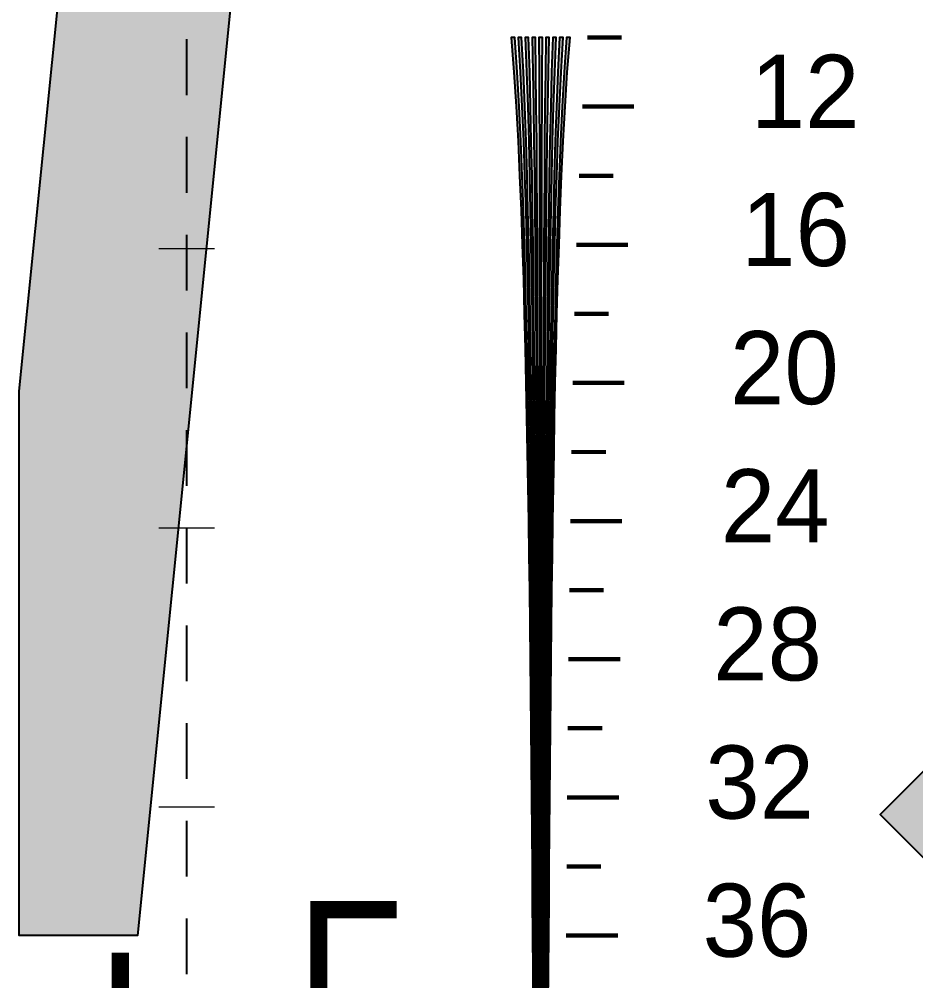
# Model space of a CAD drawing. Header units: millimetres. Extents: x 0 to 420, y 0 to 297.
# Drawn here: x 169.2 to 233.5, y 167.5 to 236.4 of the extents above; entities that cross this region are included whole.
import ezdxf

# ---------------------------------------------------------------- set-up
doc = ezdxf.new("R2010")
doc.units = ezdxf.units.MM
for name, color, linetype in [('CENTER', 7, 'Continuous'), ('GLUE', 1, 'Continuous'), ('LABELS', 7, 'Continuous'), ('SFR', 7, 'Continuous')]:
    doc.layers.add(name, color=color, linetype=linetype)

msp = doc.modelspace()

# ---------------------------------------------------------------- hatches: boundary and pattern name
at = {"layer": 'CENTER', "true_color": 0x000000}
h = msp.add_hatch(color=7, dxfattribs=at)
h.dxf.hatch_style = 1
h.paths.add_polyline_path([(204.503, 235.125), (204.695, 232.65), (204.856, 230.175), (204.986, 227.7), (205.103, 225.225), (205.203, 222.75), (205.295, 220.275), (205.37, 217.8), (205.438, 215.325), (205.5, 212.85), (205.555, 210.375), (205.605, 207.9), (205.648, 205.425), (205.692, 202.95), (205.729, 200.475), (205.766, 198), (205.797, 195.524), (205.828, 193.05), (205.859, 190.575), (205.884, 188.099), (205.908, 185.624), (205.927, 183.15), (205.951, 180.674), (205.97, 178.199), (205.989, 175.725), (206.007, 173.249), (206.026, 170.774), (206.038, 168.299), (206.057, 165.824), (206.069, 163.349), (206.082, 160.874), (206.144, 160.874), (206.131, 163.349), (206.119, 165.824), (206.106, 168.299), (206.094, 170.774), (206.075, 173.249), (206.063, 175.725), (206.044, 178.199), (206.025, 180.674), (206.007, 183.15), (205.988, 185.624), (205.97, 188.099), (205.945, 190.575), (205.921, 193.05), (205.896, 195.524), (205.865, 198), (205.834, 200.475), (205.803, 202.95), (205.766, 205.425), (205.722, 207.9), (205.679, 210.375), (205.63, 212.85), (205.574, 215.325), (205.518, 217.8), (205.45, 220.275), (205.37, 222.75), (205.283, 225.225), (205.178, 227.7), (205.06, 230.175), (204.918, 232.65), (204.751, 235.125), (204.503, 235.125)])
h = msp.add_hatch(color=7, dxfattribs=at)
h.dxf.hatch_style = 1
h.paths.add_polyline_path([(204.998, 235.125), (205.147, 232.65), (205.265, 230.175), (205.37, 227.7), (205.456, 225.225), (205.537, 222.75), (205.605, 220.275), (205.661, 217.8), (205.716, 215.325), (205.759, 212.85), (205.803, 210.375), (205.84, 207.9), (205.877, 205.425), (205.908, 202.95), (205.939, 200.475), (205.964, 198), (205.988, 195.524), (206.013, 193.05), (206.032, 190.575), (206.05, 188.099), (206.069, 185.624), (206.087, 183.15), (206.106, 180.674), (206.118, 178.199), (206.137, 175.725), (206.149, 173.249), (206.162, 170.774), (206.174, 168.299), (206.187, 165.824), (206.193, 163.349), (206.205, 160.874), (206.267, 160.874), (206.261, 163.349), (206.249, 165.824), (206.242, 168.299), (206.23, 170.774), (206.218, 173.249), (206.205, 175.725), (206.193, 178.199), (206.18, 180.674), (206.168, 183.15), (206.155, 185.624), (206.137, 188.099), (206.118, 190.575), (206.106, 193.05), (206.081, 195.524), (206.063, 198), (206.038, 200.475), (206.013, 202.95), (205.988, 205.425), (205.957, 207.9), (205.926, 210.375), (205.889, 212.85), (205.852, 215.325), (205.809, 217.8), (205.759, 220.275), (205.697, 222.75), (205.636, 225.225), (205.561, 227.7), (205.475, 230.175), (205.37, 232.65), (205.246, 235.125), (204.998, 235.125)])
h = msp.add_hatch(color=7, dxfattribs=at)
h.dxf.hatch_style = 1
h.paths.add_polyline_path([(205.493, 235.125), (205.592, 232.65), (205.679, 230.175), (205.753, 227.7), (205.809, 225.225), (205.865, 222.75), (205.914, 220.275), (205.951, 217.8), (205.988, 215.325), (206.019, 212.85), (206.05, 210.375), (206.075, 207.9), (206.1, 205.425), (206.125, 202.95), (206.143, 200.475), (206.162, 198), (206.18, 195.524), (206.193, 193.05), (206.211, 190.575), (206.224, 188.099), (206.236, 185.624), (206.249, 183.15), (206.261, 180.674), (206.267, 178.199), (206.28, 175.725), (206.292, 173.249), (206.298, 170.774), (206.304, 168.299), (206.317, 165.824), (206.323, 163.349), (206.329, 160.874), (206.391, 160.874), (206.385, 163.349), (206.379, 165.824), (206.373, 168.299), (206.366, 170.774), (206.36, 173.249), (206.354, 175.725), (206.348, 178.199), (206.336, 180.674), (206.33, 183.15), (206.317, 185.624), (206.311, 188.099), (206.299, 190.575), (206.286, 193.05), (206.273, 195.524), (206.261, 198), (206.249, 200.475), (206.23, 202.95), (206.211, 205.425), (206.193, 207.9), (206.174, 210.375), (206.15, 212.85), (206.125, 215.325), (206.1, 217.8), (206.069, 220.275), (206.032, 222.75), (205.989, 225.225), (205.939, 227.7), (205.884, 230.175), (205.822, 232.65), (205.741, 235.125), (205.493, 235.125)])
h = msp.add_hatch(color=7, dxfattribs=at)
h.dxf.hatch_style = 1
h.paths.add_polyline_path([(205.988, 235.125), (206.044, 232.65), (206.094, 230.175), (206.131, 227.7), (206.168, 225.225), (206.193, 222.75), (206.224, 220.275), (206.242, 217.8), (206.261, 215.325), (206.279, 212.85), (206.298, 210.375), (206.311, 207.9), (206.329, 205.425), (206.342, 202.95), (206.348, 200.475), (206.36, 198), (206.373, 195.524), (206.379, 193.05), (206.385, 190.575), (206.397, 188.099), (206.403, 185.624), (206.409, 183.15), (206.416, 180.674), (206.422, 178.199), (206.428, 175.725), (206.428, 173.249), (206.434, 170.774), (206.44, 168.299), (206.446, 165.824), (206.446, 163.349), (206.452, 160.874), (206.514, 160.874), (206.514, 163.349), (206.508, 165.824), (206.508, 168.299), (206.502, 170.774), (206.502, 173.249), (206.496, 175.725), (206.496, 178.199), (206.49, 180.674), (206.49, 183.15), (206.483, 185.624), (206.477, 188.099), (206.477, 190.575), (206.471, 193.05), (206.465, 195.524), (206.459, 198), (206.453, 200.475), (206.447, 202.95), (206.441, 205.425), (206.428, 207.9), (206.422, 210.375), (206.41, 212.85), (206.404, 215.325), (206.391, 217.8), (206.379, 220.275), (206.36, 222.75), (206.342, 225.225), (206.323, 227.7), (206.298, 230.175), (206.267, 232.65), (206.236, 235.125), (205.988, 235.125)])
h = msp.add_hatch(color=7, dxfattribs=at)
h.dxf.hatch_style = 1
h.paths.add_polyline_path([(206.483, 235.125), (206.496, 232.65), (206.502, 230.175), (206.515, 227.7), (206.521, 225.225), (206.527, 222.75), (206.533, 220.275), (206.533, 217.8), (206.539, 215.325), (206.539, 212.85), (206.545, 210.375), (206.545, 207.9), (206.551, 205.425), (206.551, 202.95), (206.557, 200.475), (206.557, 198), (206.557, 195.524), (206.564, 193.05), (206.564, 190.575), (206.564, 188.099), (206.564, 185.624), (206.57, 183.15), (206.57, 180.674), (206.57, 178.199), (206.57, 175.725), (206.57, 173.249), (206.57, 170.774), (206.576, 168.299), (206.576, 165.824), (206.576, 163.349), (206.576, 160.874), (206.638, 160.874), (206.638, 163.349), (206.638, 165.824), (206.638, 168.299), (206.644, 170.774), (206.644, 173.249), (206.644, 175.725), (206.644, 178.199), (206.644, 180.674), (206.644, 183.15), (206.65, 185.624), (206.65, 188.099), (206.65, 190.575), (206.65, 193.05), (206.656, 195.524), (206.656, 198), (206.656, 200.475), (206.662, 202.95), (206.662, 205.425), (206.668, 207.9), (206.668, 210.375), (206.674, 212.85), (206.674, 215.325), (206.68, 217.8), (206.686, 220.275), (206.686, 222.75), (206.693, 225.225), (206.699, 227.7), (206.711, 230.175), (206.717, 232.65), (206.73, 235.125), (206.483, 235.125)])
h = msp.add_hatch(color=7, dxfattribs=at)
h.dxf.hatch_style = 1
h.paths.add_polyline_path([(206.978, 235.125), (206.947, 232.65), (206.916, 230.175), (206.892, 227.7), (206.873, 225.225), (206.855, 222.75), (206.842, 220.275), (206.824, 217.8), (206.811, 215.325), (206.805, 212.85), (206.793, 210.375), (206.786, 207.9), (206.774, 205.425), (206.768, 202.95), (206.762, 200.475), (206.756, 198), (206.75, 195.524), (206.743, 193.05), (206.737, 190.575), (206.737, 188.099), (206.731, 185.624), (206.725, 183.15), (206.725, 180.674), (206.719, 178.199), (206.719, 175.725), (206.713, 173.249), (206.713, 170.774), (206.707, 168.299), (206.707, 165.824), (206.7, 163.349), (206.7, 160.874), (206.762, 160.874), (206.769, 163.349), (206.769, 165.824), (206.775, 168.299), (206.781, 170.774), (206.787, 173.249), (206.787, 175.725), (206.793, 178.199), (206.799, 180.674), (206.805, 183.15), (206.811, 185.624), (206.817, 188.099), (206.83, 190.575), (206.836, 193.05), (206.842, 195.524), (206.855, 198), (206.867, 200.475), (206.873, 202.95), (206.886, 205.425), (206.904, 207.9), (206.917, 210.375), (206.935, 212.85), (206.954, 215.325), (206.972, 217.8), (206.997, 220.275), (207.022, 222.75), (207.046, 225.225), (207.084, 227.7), (207.121, 230.175), (207.17, 232.65), (207.226, 235.125), (206.978, 235.125)])
h = msp.add_hatch(color=7, dxfattribs=at)
h.dxf.hatch_style = 1
h.paths.add_polyline_path([(207.474, 235.125), (207.393, 232.65), (207.331, 230.175), (207.276, 227.7), (207.226, 225.225), (207.183, 222.75), (207.152, 220.275), (207.115, 217.8), (207.09, 215.325), (207.065, 212.85), (207.041, 210.375), (207.022, 207.9), (207.003, 205.425), (206.985, 202.95), (206.966, 200.475), (206.954, 198), (206.941, 195.524), (206.929, 193.05), (206.916, 190.575), (206.904, 188.099), (206.898, 185.624), (206.885, 183.15), (206.879, 180.674), (206.867, 178.199), (206.861, 175.725), (206.855, 173.249), (206.848, 170.774), (206.842, 168.299), (206.836, 165.824), (206.83, 163.349), (206.824, 160.874), (206.886, 160.874), (206.892, 163.349), (206.898, 165.824), (206.91, 168.299), (206.917, 170.774), (206.923, 173.249), (206.935, 175.725), (206.948, 178.199), (206.954, 180.674), (206.966, 183.15), (206.979, 185.624), (206.991, 188.099), (207.004, 190.575), (207.022, 193.05), (207.035, 195.524), (207.053, 198), (207.072, 200.475), (207.09, 202.95), (207.115, 205.425), (207.14, 207.9), (207.164, 210.375), (207.195, 212.85), (207.226, 215.325), (207.264, 217.8), (207.307, 220.275), (207.35, 222.75), (207.406, 225.225), (207.462, 227.7), (207.536, 230.175), (207.622, 232.65), (207.721, 235.125), (207.474, 235.125)])
h = msp.add_hatch(color=7, dxfattribs=at)
h.dxf.hatch_style = 1
h.paths.add_polyline_path([(207.968, 235.125), (207.845, 232.65), (207.74, 230.175), (207.653, 227.7), (207.579, 225.225), (207.517, 222.75), (207.461, 220.275), (207.405, 217.8), (207.362, 215.325), (207.325, 212.85), (207.288, 210.375), (207.257, 207.9), (207.226, 205.425), (207.201, 202.95), (207.176, 200.475), (207.152, 198), (207.133, 195.524), (207.109, 193.05), (207.096, 190.575), (207.078, 188.099), (207.059, 185.624), (207.047, 183.15), (207.034, 180.674), (207.022, 178.199), (207.009, 175.725), (206.997, 173.249), (206.984, 170.774), (206.972, 168.299), (206.966, 165.824), (206.953, 163.349), (206.947, 160.874), (207.009, 160.874), (207.022, 163.349), (207.028, 165.824), (207.04, 168.299), (207.053, 170.774), (207.065, 173.249), (207.077, 175.725), (207.096, 178.199), (207.108, 180.674), (207.127, 183.15), (207.145, 185.624), (207.164, 188.099), (207.183, 190.575), (207.201, 193.05), (207.226, 195.524), (207.251, 198), (207.275, 200.475), (207.306, 202.95), (207.337, 205.425), (207.374, 207.9), (207.412, 210.375), (207.455, 212.85), (207.498, 215.325), (207.554, 217.8), (207.616, 220.275), (207.678, 222.75), (207.758, 225.225), (207.844, 227.7), (207.95, 230.175), (208.067, 232.65), (208.216, 235.125), (207.968, 235.125)])
h = msp.add_hatch(color=7, dxfattribs=at)
h.dxf.hatch_style = 1
h.paths.add_polyline_path([(208.463, 235.125), (208.296, 232.65), (208.154, 230.175), (208.037, 227.7), (207.932, 225.225), (207.845, 222.75), (207.771, 220.275), (207.696, 217.8), (207.641, 215.325), (207.585, 212.85), (207.535, 210.375), (207.492, 207.9), (207.449, 205.425), (207.412, 202.95), (207.381, 200.475), (207.35, 198), (207.319, 195.524), (207.294, 193.05), (207.269, 190.575), (207.245, 188.099), (207.226, 185.624), (207.207, 183.15), (207.189, 180.674), (207.17, 178.199), (207.152, 175.725), (207.139, 173.249), (207.121, 170.774), (207.108, 168.299), (207.096, 165.824), (207.083, 163.349), (207.071, 160.874), (207.133, 160.874), (207.145, 163.349), (207.158, 165.824), (207.176, 168.299), (207.189, 170.774), (207.207, 173.249), (207.226, 175.725), (207.244, 178.199), (207.263, 180.674), (207.288, 183.15), (207.306, 185.624), (207.331, 188.099), (207.355, 190.575), (207.386, 193.05), (207.417, 195.524), (207.449, 198), (207.486, 200.475), (207.523, 202.95), (207.566, 205.425), (207.609, 207.9), (207.659, 210.375), (207.715, 212.85), (207.777, 215.325), (207.845, 217.8), (207.925, 220.275), (208.012, 222.75), (208.111, 225.225), (208.228, 227.7), (208.358, 230.175), (208.519, 232.65), (208.711, 235.125), (208.463, 235.125)])
at = {"layer": 'SFR', "true_color": 0x000000}
h = msp.add_hatch(color=7, dxfattribs=at)
h.dxf.hatch_style = 1
h.paths.add_polyline_path([(169.247, 209.776), (172.772, 245.025), (185.147, 245.025), (177.722, 170.775), (169.247, 170.775), (169.247, 209.776)])
h = msp.add_hatch(color=7, dxfattribs=at)
h.dxf.hatch_style = 1
h.paths.add_polyline_path([(249.497, 198), (268.059, 179.437), (249.497, 160.875), (230.934, 179.437), (249.497, 198)])

# ---------------------------------------------------------------- linework, layer by layer
at = {"layer": 'CENTER', "color": 250}
for points in [[(206.119, 165.824), (206.106, 168.299), (206.094, 170.774), (206.075, 173.249), (206.063, 175.725), (206.044, 178.199), (206.025, 180.674), (206.007, 183.15), (205.988, 185.624), (205.97, 188.099), (205.945, 190.575), (205.921, 193.05), (205.896, 195.524), (205.865, 198), (205.834, 200.475), (205.803, 202.95), (205.766, 205.425), (205.722, 207.9), (205.679, 210.375), (205.63, 212.85), (205.574, 215.325), (205.518, 217.8), (205.45, 220.275), (205.37, 222.75), (205.283, 225.225), (205.178, 227.7), (205.06, 230.175), (204.918, 232.65), (204.751, 235.125), (204.503, 235.125), (204.503, 235.125), (204.695, 232.65), (204.856, 230.175), (204.986, 227.7), (205.103, 225.225), (205.203, 222.75), (205.295, 220.275), (205.37, 217.8), (205.438, 215.325), (205.5, 212.85), (205.555, 210.375), (205.605, 207.9), (205.648, 205.425), (205.692, 202.95), (205.729, 200.475), (205.766, 198), (205.797, 195.524), (205.828, 193.05), (205.859, 190.575), (205.884, 188.099), (205.908, 185.624), (205.927, 183.15), (205.951, 180.674), (205.97, 178.199), (205.989, 175.725), (206.007, 173.249), (206.026, 170.774), (206.038, 168.299), (206.057, 165.824)], [(206.249, 165.824), (206.242, 168.299), (206.23, 170.774), (206.218, 173.249), (206.205, 175.725), (206.193, 178.199), (206.18, 180.674), (206.168, 183.15), (206.155, 185.624), (206.137, 188.099), (206.118, 190.575), (206.106, 193.05), (206.081, 195.524), (206.063, 198), (206.038, 200.475), (206.013, 202.95), (205.988, 205.425), (205.957, 207.9), (205.926, 210.375), (205.889, 212.85), (205.852, 215.325), (205.809, 217.8), (205.759, 220.275), (205.697, 222.75), (205.636, 225.225), (205.561, 227.7), (205.475, 230.175), (205.37, 232.65), (205.246, 235.125), (204.998, 235.125), (204.998, 235.125), (205.147, 232.65), (205.265, 230.175), (205.37, 227.7), (205.456, 225.225), (205.537, 222.75), (205.605, 220.275), (205.661, 217.8), (205.716, 215.325), (205.759, 212.85), (205.803, 210.375), (205.84, 207.9), (205.877, 205.425), (205.908, 202.95), (205.939, 200.475), (205.964, 198), (205.988, 195.524), (206.013, 193.05), (206.032, 190.575), (206.05, 188.099), (206.069, 185.624), (206.087, 183.15), (206.106, 180.674), (206.118, 178.199), (206.137, 175.725), (206.149, 173.249), (206.162, 170.774), (206.174, 168.299), (206.187, 165.824)], [(206.379, 165.824), (206.373, 168.299), (206.366, 170.774), (206.36, 173.249), (206.354, 175.725), (206.348, 178.199), (206.336, 180.674), (206.33, 183.15), (206.317, 185.624), (206.311, 188.099), (206.299, 190.575), (206.286, 193.05), (206.273, 195.524), (206.261, 198), (206.249, 200.475), (206.23, 202.95), (206.211, 205.425), (206.193, 207.9), (206.174, 210.375), (206.15, 212.85), (206.125, 215.325), (206.1, 217.8), (206.069, 220.275), (206.032, 222.75), (205.989, 225.225), (205.939, 227.7), (205.884, 230.175), (205.822, 232.65), (205.741, 235.125), (205.493, 235.125), (205.493, 235.125), (205.592, 232.65), (205.679, 230.175), (205.753, 227.7), (205.809, 225.225), (205.865, 222.75), (205.914, 220.275), (205.951, 217.8), (205.988, 215.325), (206.019, 212.85), (206.05, 210.375), (206.075, 207.9), (206.1, 205.425), (206.125, 202.95), (206.143, 200.475), (206.162, 198), (206.18, 195.524), (206.193, 193.05), (206.211, 190.575), (206.224, 188.099), (206.236, 185.624), (206.249, 183.15), (206.261, 180.674), (206.267, 178.199), (206.28, 175.725), (206.292, 173.249), (206.298, 170.774), (206.304, 168.299), (206.317, 165.824)], [(206.508, 165.824), (206.508, 168.299), (206.502, 170.774), (206.502, 173.249), (206.496, 175.725), (206.496, 178.199), (206.49, 180.674), (206.49, 183.15), (206.483, 185.624), (206.477, 188.099), (206.477, 190.575), (206.471, 193.05), (206.465, 195.524), (206.459, 198), (206.453, 200.475), (206.447, 202.95), (206.441, 205.425), (206.428, 207.9), (206.422, 210.375), (206.41, 212.85), (206.404, 215.325), (206.391, 217.8), (206.379, 220.275), (206.36, 222.75), (206.342, 225.225), (206.323, 227.7), (206.298, 230.175), (206.267, 232.65), (206.236, 235.125), (205.988, 235.125), (205.988, 235.125), (206.044, 232.65), (206.094, 230.175), (206.131, 227.7), (206.168, 225.225), (206.193, 222.75), (206.224, 220.275), (206.242, 217.8), (206.261, 215.325), (206.279, 212.85), (206.298, 210.375), (206.311, 207.9), (206.329, 205.425), (206.342, 202.95), (206.348, 200.475), (206.36, 198), (206.373, 195.524), (206.379, 193.05), (206.385, 190.575), (206.397, 188.099), (206.403, 185.624), (206.409, 183.15), (206.416, 180.674), (206.422, 178.199), (206.428, 175.725), (206.428, 173.249), (206.434, 170.774), (206.44, 168.299), (206.446, 165.824)], [(206.638, 165.824), (206.638, 168.299), (206.644, 170.774), (206.644, 173.249), (206.644, 175.725), (206.644, 178.199), (206.644, 180.674), (206.644, 183.15), (206.65, 185.624), (206.65, 188.099), (206.65, 190.575), (206.65, 193.05), (206.656, 195.524), (206.656, 198), (206.656, 200.475), (206.662, 202.95), (206.662, 205.425), (206.668, 207.9), (206.668, 210.375), (206.674, 212.85), (206.674, 215.325), (206.68, 217.8), (206.686, 220.275), (206.686, 222.75), (206.693, 225.225), (206.699, 227.7), (206.711, 230.175), (206.717, 232.65), (206.73, 235.125), (206.483, 235.125), (206.483, 235.125), (206.496, 232.65), (206.502, 230.175), (206.515, 227.7), (206.521, 225.225), (206.527, 222.75), (206.533, 220.275), (206.533, 217.8), (206.539, 215.325), (206.539, 212.85), (206.545, 210.375), (206.545, 207.9), (206.551, 205.425), (206.551, 202.95), (206.557, 200.475), (206.557, 198), (206.557, 195.524), (206.564, 193.05), (206.564, 190.575), (206.564, 188.099), (206.564, 185.624), (206.57, 183.15), (206.57, 180.674), (206.57, 178.199), (206.57, 175.725), (206.57, 173.249), (206.57, 170.774), (206.576, 168.299), (206.576, 165.824)], [(206.769, 165.824), (206.775, 168.299), (206.781, 170.774), (206.787, 173.249), (206.787, 175.725), (206.793, 178.199), (206.799, 180.674), (206.805, 183.15), (206.811, 185.624), (206.817, 188.099), (206.83, 190.575), (206.836, 193.05), (206.842, 195.524), (206.855, 198), (206.867, 200.475), (206.873, 202.95), (206.886, 205.425), (206.904, 207.9), (206.917, 210.375), (206.935, 212.85), (206.954, 215.325), (206.972, 217.8), (206.997, 220.275), (207.022, 222.75), (207.046, 225.225), (207.084, 227.7), (207.121, 230.175), (207.17, 232.65), (207.226, 235.125), (206.978, 235.125), (206.978, 235.125), (206.947, 232.65), (206.916, 230.175), (206.892, 227.7), (206.873, 225.225), (206.855, 222.75), (206.842, 220.275), (206.824, 217.8), (206.811, 215.325), (206.805, 212.85), (206.793, 210.375), (206.786, 207.9), (206.774, 205.425), (206.768, 202.95), (206.762, 200.475), (206.756, 198), (206.75, 195.524), (206.743, 193.05), (206.737, 190.575), (206.737, 188.099), (206.731, 185.624), (206.725, 183.15), (206.725, 180.674), (206.719, 178.199), (206.719, 175.725), (206.713, 173.249), (206.713, 170.774), (206.707, 168.299), (206.707, 165.824)], [(206.898, 165.824), (206.91, 168.299), (206.917, 170.774), (206.923, 173.249), (206.935, 175.725), (206.948, 178.199), (206.954, 180.674), (206.966, 183.15), (206.979, 185.624), (206.991, 188.099), (207.004, 190.575), (207.022, 193.05), (207.035, 195.524), (207.053, 198), (207.072, 200.475), (207.09, 202.95), (207.115, 205.425), (207.14, 207.9), (207.164, 210.375), (207.195, 212.85), (207.226, 215.325), (207.264, 217.8), (207.307, 220.275), (207.35, 222.75), (207.406, 225.225), (207.462, 227.7), (207.536, 230.175), (207.622, 232.65), (207.721, 235.125), (207.474, 235.125), (207.474, 235.125), (207.393, 232.65), (207.331, 230.175), (207.276, 227.7), (207.226, 225.225), (207.183, 222.75), (207.152, 220.275), (207.115, 217.8), (207.09, 215.325), (207.065, 212.85), (207.041, 210.375), (207.022, 207.9), (207.003, 205.425), (206.985, 202.95), (206.966, 200.475), (206.954, 198), (206.941, 195.524), (206.929, 193.05), (206.916, 190.575), (206.904, 188.099), (206.898, 185.624), (206.885, 183.15), (206.879, 180.674), (206.867, 178.199), (206.861, 175.725), (206.855, 173.249), (206.848, 170.774), (206.842, 168.299), (206.836, 165.824)], [(207.028, 165.824), (207.04, 168.299), (207.053, 170.774), (207.065, 173.249), (207.077, 175.725), (207.096, 178.199), (207.108, 180.674), (207.127, 183.15), (207.145, 185.624), (207.164, 188.099), (207.183, 190.575), (207.201, 193.05), (207.226, 195.524), (207.251, 198), (207.275, 200.475), (207.306, 202.95), (207.337, 205.425), (207.374, 207.9), (207.412, 210.375), (207.455, 212.85), (207.498, 215.325), (207.554, 217.8), (207.616, 220.275), (207.678, 222.75), (207.758, 225.225), (207.844, 227.7), (207.95, 230.175), (208.067, 232.65), (208.216, 235.125), (207.968, 235.125), (207.968, 235.125), (207.845, 232.65), (207.74, 230.175), (207.653, 227.7), (207.579, 225.225), (207.517, 222.75), (207.461, 220.275), (207.405, 217.8), (207.362, 215.325), (207.325, 212.85), (207.288, 210.375), (207.257, 207.9), (207.226, 205.425), (207.201, 202.95), (207.176, 200.475), (207.152, 198), (207.133, 195.524), (207.109, 193.05), (207.096, 190.575), (207.078, 188.099), (207.059, 185.624), (207.047, 183.15), (207.034, 180.674), (207.022, 178.199), (207.009, 175.725), (206.997, 173.249), (206.984, 170.774), (206.972, 168.299), (206.966, 165.824)], [(207.158, 165.824), (207.176, 168.299), (207.189, 170.774), (207.207, 173.249), (207.226, 175.725), (207.244, 178.199), (207.263, 180.674), (207.288, 183.15), (207.306, 185.624), (207.331, 188.099), (207.355, 190.575), (207.386, 193.05), (207.417, 195.524), (207.449, 198), (207.486, 200.475), (207.523, 202.95), (207.566, 205.425), (207.609, 207.9), (207.659, 210.375), (207.715, 212.85), (207.777, 215.325), (207.845, 217.8), (207.925, 220.275), (208.012, 222.75), (208.111, 225.225), (208.228, 227.7), (208.358, 230.175), (208.519, 232.65), (208.711, 235.125), (208.463, 235.125), (208.463, 235.125), (208.296, 232.65), (208.154, 230.175), (208.037, 227.7), (207.932, 225.225), (207.845, 222.75), (207.771, 220.275), (207.696, 217.8), (207.641, 215.325), (207.585, 212.85), (207.535, 210.375), (207.492, 207.9), (207.449, 205.425), (207.412, 202.95), (207.381, 200.475), (207.35, 198), (207.319, 195.524), (207.294, 193.05), (207.269, 190.575), (207.245, 188.099), (207.226, 185.624), (207.207, 183.15), (207.189, 180.674), (207.17, 178.199), (207.152, 175.725), (207.139, 173.249), (207.121, 170.774), (207.108, 168.299), (207.096, 165.824)]]:
    msp.add_lwpolyline(points, dxfattribs=at)
at = {"layer": 'CENTER', "color": 250, "lineweight": 35, "const_width": 0.309}
for points in [[(209.948, 235.125), (212.424, 235.125)], [(209.596, 230.175), (213.308, 230.175)], [(209.348, 225.225), (211.823, 225.225)], [(209.163, 220.275), (212.875, 220.275)], [(209.014, 215.325), (211.489, 215.325)], [(208.897, 210.375), (212.609, 210.375)], [(208.804, 205.425), (211.279, 205.425)], [(208.723, 200.475), (212.436, 200.475)], [(208.655, 195.525), (211.13, 195.525)], [(208.593, 190.575), (212.306, 190.575)], [(208.544, 185.625), (211.019, 185.625)], [(208.501, 180.675), (212.213, 180.675)], [(208.463, 175.725), (210.939, 175.725)], [(208.426, 170.775), (212.139, 170.775)]]:
    msp.add_lwpolyline(points, dxfattribs=at)
at = {"layer": 'CENTER', "color": 250, "true_color": 0x000000}
for points in [[(204.751, 235.125), (204.503, 235.125), (204.695, 232.65)], [(204.751, 235.125), (204.695, 232.65), (204.856, 230.175)], [(204.751, 235.125), (204.856, 230.175), (204.986, 227.7)], [(204.751, 235.125), (204.986, 227.7), (205.103, 225.225)], [(204.751, 235.125), (205.103, 225.225), (205.203, 222.75)], [(204.751, 235.125), (205.203, 222.75), (205.295, 220.275)], [(204.751, 235.125), (205.295, 220.275), (205.679, 210.375)], [(204.751, 235.125), (205.679, 210.375), (205.63, 212.85)], [(204.751, 235.125), (205.63, 212.85), (205.574, 215.325)], [(204.751, 235.125), (205.574, 215.325), (205.518, 217.8)], [(204.751, 235.125), (205.518, 217.8), (205.45, 220.275)], [(204.751, 235.125), (205.45, 220.275), (205.37, 222.75)], [(204.751, 235.125), (205.37, 222.75), (205.283, 225.225)], [(204.751, 235.125), (205.283, 225.225), (205.178, 227.7)], [(204.751, 235.125), (205.178, 227.7), (205.06, 230.175)], [(205.06, 230.175), (204.918, 232.65), (204.751, 235.125)], [(205.246, 235.125), (204.998, 235.125), (205.147, 232.65)], [(205.246, 235.125), (205.147, 232.65), (205.265, 230.175)], [(205.246, 235.125), (205.265, 230.175), (205.37, 227.7)], [(205.246, 235.125), (205.37, 227.7), (205.456, 225.225)], [(205.246, 235.125), (205.456, 225.225), (205.537, 222.75)], [(205.246, 235.125), (205.537, 222.75), (205.605, 220.275)], [(205.246, 235.125), (205.605, 220.275), (205.988, 205.425)], [(205.246, 235.125), (205.988, 205.425), (205.957, 207.9)], [(205.246, 235.125), (205.957, 207.9), (205.926, 210.375)], [(205.246, 235.125), (205.926, 210.375), (205.889, 212.85)], [(205.246, 235.125), (205.889, 212.85), (205.852, 215.325)], [(205.246, 235.125), (205.852, 215.325), (205.809, 217.8)], [(205.246, 235.125), (205.809, 217.8), (205.759, 220.275)], [(205.246, 235.125), (205.759, 220.275), (205.697, 222.75)], [(205.246, 235.125), (205.697, 222.75), (205.636, 225.225)], [(205.246, 235.125), (205.636, 225.225), (205.561, 227.7)], [(205.246, 235.125), (205.561, 227.7), (205.475, 230.175)], [(205.475, 230.175), (205.37, 232.65), (205.246, 235.125)], [(205.741, 235.125), (205.493, 235.125), (205.592, 232.65)], [(205.741, 235.125), (205.592, 232.65), (205.679, 230.175)], [(205.741, 235.125), (205.679, 230.175), (205.753, 227.7)], [(205.741, 235.125), (205.753, 227.7), (205.809, 225.225)], [(205.741, 235.125), (205.809, 225.225), (205.865, 222.75)], [(205.741, 235.125), (205.865, 222.75), (205.914, 220.275)], [(205.741, 235.125), (205.914, 220.275), (205.951, 217.8)], [(205.741, 235.125), (205.951, 217.8), (205.988, 215.325)], [(205.741, 235.125), (205.988, 215.325), (206.019, 212.85)], [(205.741, 235.125), (206.019, 212.85), (206.05, 210.375)], [(205.741, 235.125), (206.05, 210.375), (206.299, 190.575)], [(205.741, 235.125), (206.299, 190.575), (206.286, 193.05)], [(205.741, 235.125), (206.286, 193.05), (206.273, 195.524)], [(205.741, 235.125), (206.273, 195.524), (206.261, 198)], [(205.741, 235.125), (206.261, 198), (206.249, 200.475)], [(205.741, 235.125), (206.249, 200.475), (206.23, 202.95)], [(205.741, 235.125), (206.23, 202.95), (206.211, 205.425)], [(205.741, 235.125), (206.211, 205.425), (206.193, 207.9)], [(205.741, 235.125), (206.193, 207.9), (206.174, 210.375)], [(205.741, 235.125), (206.174, 210.375), (206.15, 212.85)], [(205.741, 235.125), (206.15, 212.85), (206.125, 215.325)], [(205.741, 235.125), (206.125, 215.325), (206.1, 217.8)], [(205.741, 235.125), (206.1, 217.8), (206.069, 220.275)], [(205.741, 235.125), (206.069, 220.275), (206.032, 222.75)], [(205.741, 235.125), (206.032, 222.75), (205.989, 225.225)], [(205.741, 235.125), (205.989, 225.225), (205.939, 227.7)], [(205.741, 235.125), (205.939, 227.7), (205.884, 230.175)], [(205.884, 230.175), (205.822, 232.65), (205.741, 235.125)], [(206.236, 235.125), (205.988, 235.125), (206.044, 232.65)], [(206.236, 235.125), (206.044, 232.65), (206.094, 230.175)], [(206.236, 235.125), (206.094, 230.175), (206.131, 227.7)], [(206.236, 235.125), (206.131, 227.7), (206.168, 225.225)], [(206.236, 235.125), (206.168, 225.225), (206.193, 222.75)], [(206.236, 235.125), (206.193, 222.75), (206.224, 220.275)], [(206.236, 235.125), (206.224, 220.275), (206.242, 217.8)], [(206.236, 235.125), (206.242, 217.8), (206.261, 215.325)], [(206.236, 235.125), (206.261, 215.325), (206.279, 212.85)], [(206.236, 235.125), (206.279, 212.85), (206.298, 210.375)], [(206.236, 235.125), (206.298, 210.375), (206.311, 207.9)], [(206.236, 235.125), (206.311, 207.9), (206.329, 205.425)], [(206.236, 235.125), (206.329, 205.425), (206.342, 202.95)], [(206.236, 235.125), (206.342, 202.95), (206.36, 198)], [(206.236, 235.125), (206.36, 198), (206.373, 195.524)], [(206.236, 235.125), (206.373, 195.524), (206.514, 160.874)], [(206.236, 235.125), (206.514, 160.874), (206.514, 163.349)], [(206.236, 235.125), (206.514, 163.349), (206.508, 165.824)], [(206.236, 235.125), (206.508, 165.824), (206.508, 168.299)], [(206.236, 235.125), (206.508, 168.299), (206.502, 170.774)], [(206.236, 235.125), (206.502, 170.774), (206.502, 173.249)], [(206.236, 235.125), (206.502, 173.249), (206.496, 175.725)], [(206.236, 235.125), (206.496, 175.725), (206.496, 178.199)], [(206.236, 235.125), (206.496, 178.199), (206.49, 180.674)], [(206.236, 235.125), (206.49, 180.674), (206.49, 183.15)], [(206.236, 235.125), (206.49, 183.15), (206.483, 185.624)], [(206.236, 235.125), (206.483, 185.624), (206.477, 188.099)], [(206.236, 235.125), (206.477, 188.099), (206.477, 190.575)], [(206.236, 235.125), (206.477, 190.575), (206.471, 193.05)], [(206.236, 235.125), (206.471, 193.05), (206.465, 195.524)], [(206.236, 235.125), (206.465, 195.524), (206.459, 198)], [(206.236, 235.125), (206.459, 198), (206.453, 200.475)], [(206.236, 235.125), (206.453, 200.475), (206.447, 202.95)], [(206.236, 235.125), (206.447, 202.95), (206.441, 205.425)], [(206.236, 235.125), (206.441, 205.425), (206.428, 207.9)], [(206.236, 235.125), (206.428, 207.9), (206.422, 210.375)], [(206.236, 235.125), (206.422, 210.375), (206.41, 212.85)], [(206.236, 235.125), (206.41, 212.85), (206.404, 215.325)], [(206.236, 235.125), (206.404, 215.325), (206.391, 217.8)], [(206.236, 235.125), (206.391, 217.8), (206.379, 220.275)], [(206.236, 235.125), (206.379, 220.275), (206.36, 222.75)], [(206.236, 235.125), (206.36, 222.75), (206.342, 225.225)], [(206.236, 235.125), (206.342, 225.225), (206.323, 227.7)], [(206.323, 227.7), (206.267, 232.65), (206.236, 235.125)], [(206.73, 235.125), (206.483, 235.125), (206.496, 232.65)], [(206.73, 235.125), (206.496, 232.65), (206.502, 230.175)], [(206.73, 235.125), (206.502, 230.175), (206.515, 227.7)], [(206.73, 235.125), (206.515, 227.7), (206.521, 225.225)], [(206.73, 235.125), (206.521, 225.225), (206.527, 222.75)], [(206.73, 235.125), (206.527, 222.75), (206.533, 220.275)], [(206.73, 235.125), (206.533, 220.275), (206.533, 217.8)], [(206.73, 235.125), (206.533, 217.8), (206.539, 215.325)], [(206.73, 235.125), (206.539, 215.325), (206.539, 212.85)], [(206.73, 235.125), (206.539, 212.85), (206.545, 210.375)], [(206.73, 235.125), (206.545, 210.375), (206.545, 207.9)], [(206.73, 235.125), (206.545, 207.9), (206.551, 205.425)], [(206.73, 235.125), (206.551, 205.425), (206.551, 202.95)], [(206.551, 202.95), (206.717, 232.65), (206.73, 235.125)], [(207.226, 235.125), (206.842, 220.275), (206.824, 217.8)], [(206.824, 217.8), (207.17, 232.65), (207.226, 235.125)], [(207.226, 235.125), (206.855, 222.75), (206.842, 220.275)], [(207.226, 235.125), (206.873, 225.225), (206.855, 222.75)], [(207.226, 235.125), (206.892, 227.7), (206.873, 225.225)], [(207.226, 235.125), (206.916, 230.175), (206.892, 227.7)], [(207.226, 235.125), (206.947, 232.65), (206.916, 230.175)], [(207.226, 235.125), (206.978, 235.125), (206.947, 232.65)], [(207.721, 235.125), (207.226, 225.225), (207.183, 222.75)], [(207.183, 222.75), (207.622, 232.65), (207.721, 235.125)], [(207.721, 235.125), (207.276, 227.7), (207.226, 225.225)], [(207.721, 235.125), (207.331, 230.175), (207.276, 227.7)], [(207.721, 235.125), (207.393, 232.65), (207.331, 230.175)], [(207.721, 235.125), (207.474, 235.125), (207.393, 232.65)], [(208.216, 235.125), (207.653, 227.7), (207.579, 225.225)], [(207.579, 225.225), (208.067, 232.65), (208.216, 235.125)], [(208.216, 235.125), (207.74, 230.175), (207.653, 227.7)], [(208.216, 235.125), (207.845, 232.65), (207.74, 230.175)], [(208.216, 235.125), (207.968, 235.125), (207.845, 232.65)], [(208.711, 235.125), (208.037, 227.7), (207.932, 225.225)], [(207.932, 225.225), (208.519, 232.65), (208.711, 235.125)], [(208.711, 235.125), (208.154, 230.175), (208.037, 227.7)], [(208.711, 235.125), (208.296, 232.65), (208.154, 230.175)], [(208.711, 235.125), (208.463, 235.125), (208.296, 232.65)], [(206.323, 227.7), (206.298, 230.175), (206.267, 232.65)], [(206.551, 202.95), (206.711, 230.175), (206.717, 232.65)], [(206.824, 217.8), (207.121, 230.175), (207.17, 232.65)], [(207.183, 222.75), (207.536, 230.175), (207.622, 232.65)], [(207.579, 225.225), (207.95, 230.175), (208.067, 232.65)], [(207.932, 225.225), (208.358, 230.175), (208.519, 232.65)], [(206.551, 202.95), (206.699, 227.7), (206.711, 230.175)], [(206.824, 217.8), (207.084, 227.7), (207.121, 230.175)], [(207.183, 222.75), (207.462, 227.7), (207.536, 230.175)], [(207.579, 225.225), (207.844, 227.7), (207.95, 230.175)], [(207.932, 225.225), (208.228, 227.7), (208.358, 230.175)], [(206.551, 202.95), (206.693, 225.225), (206.699, 227.7)], [(206.824, 217.8), (207.046, 225.225), (207.084, 227.7)], [(207.183, 222.75), (207.406, 225.225), (207.462, 227.7)], [(207.579, 225.225), (207.758, 225.225), (207.844, 227.7)], [(207.932, 225.225), (208.111, 225.225), (208.228, 227.7)], [(206.551, 202.95), (206.686, 222.75), (206.693, 225.225)], [(206.824, 217.8), (207.022, 222.75), (207.046, 225.225)], [(207.579, 225.225), (207.059, 185.624), (207.047, 183.15)], [(207.579, 225.225), (207.047, 183.15), (207.275, 200.475)], [(207.579, 225.225), (207.078, 188.099), (207.059, 185.624)], [(207.579, 225.225), (207.096, 190.575), (207.078, 188.099)], [(207.579, 225.225), (207.109, 193.05), (207.096, 190.575)], [(207.579, 225.225), (207.133, 195.524), (207.109, 193.05)], [(207.579, 225.225), (207.152, 198), (207.133, 195.524)], [(207.579, 225.225), (207.176, 200.475), (207.152, 198)], [(207.579, 225.225), (207.201, 202.95), (207.176, 200.475)], [(207.183, 222.75), (207.35, 222.75), (207.406, 225.225)], [(207.579, 225.225), (207.226, 205.425), (207.201, 202.95)], [(207.579, 225.225), (207.257, 207.9), (207.226, 205.425)], [(207.579, 225.225), (207.288, 210.375), (207.257, 207.9)], [(207.932, 225.225), (207.294, 193.05), (207.269, 190.575)], [(207.932, 225.225), (207.269, 190.575), (207.609, 207.9)], [(207.579, 225.225), (207.275, 200.475), (207.306, 202.95)], [(207.579, 225.225), (207.325, 212.85), (207.288, 210.375)], [(207.932, 225.225), (207.319, 195.524), (207.294, 193.05)], [(207.579, 225.225), (207.306, 202.95), (207.337, 205.425)], [(207.932, 225.225), (207.35, 198), (207.319, 195.524)], [(207.579, 225.225), (207.362, 215.325), (207.325, 212.85)], [(207.579, 225.225), (207.337, 205.425), (207.374, 207.9)], [(207.932, 225.225), (207.381, 200.475), (207.35, 198)], [(207.579, 225.225), (207.405, 217.8), (207.362, 215.325)], [(207.579, 225.225), (207.374, 207.9), (207.412, 210.375)], [(207.932, 225.225), (207.412, 202.95), (207.381, 200.475)], [(207.579, 225.225), (207.461, 220.275), (207.405, 217.8)], [(207.579, 225.225), (207.412, 210.375), (207.455, 212.85)], [(207.932, 225.225), (207.449, 205.425), (207.412, 202.95)], [(207.932, 225.225), (207.492, 207.9), (207.449, 205.425)], [(207.579, 225.225), (207.455, 212.85), (207.498, 215.325)], [(207.579, 225.225), (207.517, 222.75), (207.461, 220.275)], [(207.932, 225.225), (207.535, 210.375), (207.492, 207.9)], [(207.579, 225.225), (207.498, 215.325), (207.554, 217.8)], [(207.932, 225.225), (207.585, 212.85), (207.535, 210.375)], [(207.579, 225.225), (207.554, 217.8), (207.616, 220.275)], [(207.579, 225.225), (207.616, 220.275), (207.678, 222.75)], [(207.579, 225.225), (207.678, 222.75), (207.758, 225.225)], [(207.932, 225.225), (207.641, 215.325), (207.585, 212.85)], [(207.932, 225.225), (207.609, 207.9), (207.659, 210.375)], [(207.932, 225.225), (207.696, 217.8), (207.641, 215.325)], [(207.932, 225.225), (207.659, 210.375), (207.715, 212.85)], [(207.932, 225.225), (207.771, 220.275), (207.696, 217.8)], [(207.932, 225.225), (207.715, 212.85), (207.777, 215.325)], [(207.932, 225.225), (207.845, 222.75), (207.771, 220.275)], [(207.932, 225.225), (207.777, 215.325), (207.845, 217.8)], [(207.932, 225.225), (207.845, 217.8), (207.925, 220.275)], [(207.932, 225.225), (207.925, 220.275), (208.012, 222.75)], [(207.932, 225.225), (208.012, 222.75), (208.111, 225.225)], [(206.551, 202.95), (206.686, 220.275), (206.686, 222.75)], [(206.824, 217.8), (206.997, 220.275), (207.022, 222.75)], [(207.183, 222.75), (206.83, 163.349), (206.824, 160.874)], [(207.183, 222.75), (206.824, 160.874), (207.004, 190.575)], [(207.183, 222.75), (206.836, 165.824), (206.83, 163.349)], [(207.183, 222.75), (206.842, 168.299), (206.836, 165.824)], [(207.183, 222.75), (206.848, 170.774), (206.842, 168.299)], [(207.183, 222.75), (206.855, 173.249), (206.848, 170.774)], [(207.183, 222.75), (206.861, 175.725), (206.855, 173.249)], [(207.183, 222.75), (206.867, 178.199), (206.861, 175.725)], [(207.183, 222.75), (206.879, 180.674), (206.867, 178.199)], [(207.183, 222.75), (206.885, 183.15), (206.879, 180.674)], [(207.183, 222.75), (206.898, 185.624), (206.885, 183.15)], [(207.183, 222.75), (206.904, 188.099), (206.898, 185.624)], [(207.183, 222.75), (206.916, 190.575), (206.904, 188.099)], [(207.183, 222.75), (206.929, 193.05), (206.916, 190.575)], [(207.183, 222.75), (206.941, 195.524), (206.929, 193.05)], [(207.183, 222.75), (206.954, 198), (206.941, 195.524)], [(207.183, 222.75), (206.966, 200.475), (206.954, 198)], [(207.183, 222.75), (206.985, 202.95), (206.966, 200.475)], [(207.183, 222.75), (207.003, 205.425), (206.985, 202.95)], [(207.183, 222.75), (207.022, 207.9), (207.003, 205.425)], [(207.183, 222.75), (207.004, 190.575), (207.035, 195.524)], [(207.183, 222.75), (207.041, 210.375), (207.022, 207.9)], [(207.183, 222.75), (207.035, 195.524), (207.053, 198)], [(207.183, 222.75), (207.065, 212.85), (207.041, 210.375)], [(207.183, 222.75), (207.053, 198), (207.072, 200.475)], [(207.183, 222.75), (207.09, 215.325), (207.065, 212.85)], [(207.183, 222.75), (207.072, 200.475), (207.09, 202.95)], [(207.183, 222.75), (207.152, 220.275), (207.09, 215.325)], [(207.183, 222.75), (207.09, 202.95), (207.115, 205.425)], [(207.183, 222.75), (207.115, 205.425), (207.14, 207.9)], [(207.183, 222.75), (207.14, 207.9), (207.164, 210.375)], [(207.183, 222.75), (207.164, 210.375), (207.195, 212.85)], [(207.183, 222.75), (207.195, 212.85), (207.226, 215.325)], [(207.183, 222.75), (207.226, 215.325), (207.264, 217.8)], [(207.183, 222.75), (207.264, 217.8), (207.307, 220.275)], [(207.183, 222.75), (207.307, 220.275), (207.35, 222.75)], [(205.295, 220.275), (205.37, 217.8), (205.766, 205.425)], [(205.295, 220.275), (205.766, 205.425), (205.722, 207.9)], [(205.295, 220.275), (205.722, 207.9), (205.679, 210.375)], [(205.605, 220.275), (205.661, 217.8), (206.013, 202.95)], [(205.605, 220.275), (206.013, 202.95), (205.988, 205.425)], [(206.551, 202.95), (206.68, 217.8), (206.686, 220.275)], [(206.824, 217.8), (206.972, 217.8), (206.997, 220.275)], [(207.152, 220.275), (207.115, 217.8), (207.09, 215.325)], [(205.37, 217.8), (205.438, 215.325), (205.803, 202.95)], [(205.37, 217.8), (205.803, 202.95), (205.766, 205.425)], [(205.661, 217.8), (205.716, 215.325), (206.013, 202.95)], [(206.551, 202.95), (206.674, 215.325), (206.68, 217.8)], [(206.824, 217.8), (206.707, 165.824), (206.7, 160.874)], [(206.824, 217.8), (206.7, 160.874), (206.762, 160.874)], [(206.824, 217.8), (206.713, 170.774), (206.707, 165.824)], [(206.824, 217.8), (206.719, 175.725), (206.713, 173.249)], [(206.824, 217.8), (206.713, 173.249), (206.713, 170.774)], [(206.824, 217.8), (206.725, 180.674), (206.719, 178.199)], [(206.824, 217.8), (206.719, 178.199), (206.719, 175.725)], [(206.824, 217.8), (206.731, 185.624), (206.725, 183.15)], [(206.824, 217.8), (206.725, 183.15), (206.725, 180.674)], [(206.824, 217.8), (206.737, 188.099), (206.731, 185.624)], [(206.824, 217.8), (206.743, 193.05), (206.737, 190.575)], [(206.824, 217.8), (206.737, 190.575), (206.737, 188.099)], [(206.824, 217.8), (206.75, 195.524), (206.743, 193.05)], [(206.824, 217.8), (206.756, 198), (206.75, 195.524)], [(206.824, 217.8), (206.762, 200.475), (206.756, 198)], [(206.824, 217.8), (206.805, 212.85), (206.762, 200.475)], [(206.824, 217.8), (206.762, 160.874), (206.769, 165.824)], [(206.824, 217.8), (206.769, 165.824), (206.775, 168.299)], [(206.824, 217.8), (206.775, 168.299), (206.781, 170.774)], [(206.824, 217.8), (206.781, 170.774), (206.787, 175.725)], [(206.824, 217.8), (206.787, 175.725), (206.793, 178.199)], [(206.824, 217.8), (206.793, 178.199), (206.799, 180.674)], [(206.824, 217.8), (206.799, 180.674), (206.805, 183.15)], [(206.824, 217.8), (206.811, 215.325), (206.805, 212.85)], [(206.824, 217.8), (206.805, 183.15), (206.811, 185.624)], [(206.824, 217.8), (206.811, 185.624), (206.817, 188.099)], [(206.824, 217.8), (206.817, 188.099), (206.83, 190.575)], [(206.824, 217.8), (206.83, 190.575), (206.836, 193.05)], [(206.824, 217.8), (206.836, 193.05), (206.842, 195.524)], [(206.824, 217.8), (206.842, 195.524), (206.855, 198)], [(206.824, 217.8), (206.855, 198), (206.867, 200.475)], [(206.824, 217.8), (206.867, 200.475), (206.873, 202.95)], [(206.824, 217.8), (206.873, 202.95), (206.886, 205.425)], [(206.824, 217.8), (206.886, 205.425), (206.904, 207.9)], [(206.824, 217.8), (206.904, 207.9), (206.917, 210.375)], [(206.824, 217.8), (206.917, 210.375), (206.935, 212.85)], [(206.824, 217.8), (206.935, 212.85), (206.954, 215.325)], [(206.824, 217.8), (206.954, 215.325), (206.972, 217.8)], [(205.438, 215.325), (205.5, 212.85), (205.834, 200.475)], [(205.438, 215.325), (205.834, 200.475), (205.803, 202.95)], [(205.716, 215.325), (205.759, 212.85), (206.106, 193.05)], [(205.716, 215.325), (206.106, 193.05), (206.081, 195.524)], [(205.716, 215.325), (206.081, 195.524), (206.063, 198)], [(205.716, 215.325), (206.063, 198), (206.038, 200.475)], [(205.716, 215.325), (206.038, 200.475), (206.013, 202.95)], [(206.551, 202.95), (206.674, 212.85), (206.674, 215.325)], [(205.5, 212.85), (205.555, 210.375), (205.896, 195.524)], [(205.5, 212.85), (205.896, 195.524), (205.865, 198)], [(205.5, 212.85), (205.865, 198), (205.834, 200.475)], [(205.759, 212.85), (205.803, 210.375), (206.106, 193.05)], [(206.551, 202.95), (206.668, 210.375), (206.674, 212.85)], [(206.805, 212.85), (206.786, 207.9), (206.762, 200.475)], [(206.805, 212.85), (206.793, 210.375), (206.786, 207.9)], [(205.555, 210.375), (205.605, 207.9), (205.921, 193.05)], [(205.555, 210.375), (205.921, 193.05), (205.896, 195.524)], [(205.803, 210.375), (205.84, 207.9), (206.118, 190.575)], [(205.803, 210.375), (206.118, 190.575), (206.106, 193.05)], [(206.05, 210.375), (206.075, 207.9), (206.33, 183.15)], [(206.05, 210.375), (206.33, 183.15), (206.317, 185.624)], [(206.05, 210.375), (206.317, 185.624), (206.311, 188.099)], [(206.05, 210.375), (206.311, 188.099), (206.299, 190.575)], [(206.551, 202.95), (206.668, 207.9), (206.668, 210.375)], [(205.605, 207.9), (205.648, 205.425), (205.97, 188.099)], [(205.605, 207.9), (205.97, 188.099), (205.945, 190.575)], [(205.605, 207.9), (205.945, 190.575), (205.921, 193.05)], [(205.84, 207.9), (205.877, 205.425), (206.118, 190.575)], [(206.075, 207.9), (206.1, 205.425), (206.33, 183.15)], [(206.551, 202.95), (206.662, 205.425), (206.668, 207.9)], [(206.786, 207.9), (206.768, 202.95), (206.762, 200.475)], [(206.786, 207.9), (206.774, 205.425), (206.768, 202.95)], [(207.269, 190.575), (207.566, 205.425), (207.609, 207.9)], [(205.648, 205.425), (205.692, 202.95), (205.97, 188.099)], [(205.877, 205.425), (205.908, 202.95), (206.168, 183.15)], [(205.877, 205.425), (206.168, 183.15), (206.155, 185.624)], [(205.877, 205.425), (206.155, 185.624), (206.137, 188.099)], [(205.877, 205.425), (206.137, 188.099), (206.118, 190.575)], [(206.1, 205.425), (206.125, 202.95), (206.33, 183.15)], [(206.551, 202.95), (206.662, 202.95), (206.662, 205.425)], [(207.269, 190.575), (207.523, 202.95), (207.566, 205.425)], [(205.692, 202.95), (205.729, 200.475), (205.766, 198)], [(205.692, 202.95), (205.766, 198), (206.025, 180.674)], [(205.692, 202.95), (206.025, 180.674), (206.007, 183.15)], [(205.692, 202.95), (206.007, 183.15), (205.988, 185.624)], [(205.692, 202.95), (205.988, 185.624), (205.97, 188.099)], [(205.908, 202.95), (205.939, 200.475), (206.168, 183.15)], [(206.125, 202.95), (206.143, 200.475), (206.162, 198)], [(206.125, 202.95), (206.162, 198), (206.366, 170.774)], [(206.125, 202.95), (206.366, 170.774), (206.36, 173.249)], [(206.125, 202.95), (206.36, 173.249), (206.354, 175.725)], [(206.125, 202.95), (206.354, 175.725), (206.348, 178.199)], [(206.125, 202.95), (206.348, 178.199), (206.336, 180.674)], [(206.125, 202.95), (206.336, 180.674), (206.33, 183.15)], [(206.342, 202.95), (206.348, 200.475), (206.36, 198)], [(206.551, 202.95), (206.557, 200.475), (206.638, 168.299)], [(206.551, 202.95), (206.638, 168.299), (206.644, 170.774)], [(206.551, 202.95), (206.644, 170.774), (206.644, 173.249)], [(206.551, 202.95), (206.644, 173.249), (206.644, 175.725)], [(206.551, 202.95), (206.644, 175.725), (206.644, 178.199)], [(206.551, 202.95), (206.644, 178.199), (206.644, 180.674)], [(206.551, 202.95), (206.644, 180.674), (206.644, 183.15)], [(206.551, 202.95), (206.644, 183.15), (206.65, 185.624)], [(206.551, 202.95), (206.65, 185.624), (206.65, 188.099)], [(206.551, 202.95), (206.65, 188.099), (206.65, 190.575)], [(206.551, 202.95), (206.65, 190.575), (206.65, 193.05)], [(206.551, 202.95), (206.65, 193.05), (206.656, 195.524)], [(206.551, 202.95), (206.656, 195.524), (206.656, 198)], [(206.551, 202.95), (206.656, 198), (206.656, 200.475)], [(206.551, 202.95), (206.656, 200.475), (206.662, 202.95)], [(207.269, 190.575), (207.486, 200.475), (207.523, 202.95)], [(205.939, 200.475), (205.964, 198), (206.218, 173.249)], [(205.939, 200.475), (206.218, 173.249), (206.205, 175.725)], [(205.939, 200.475), (206.205, 175.725), (206.193, 178.199)], [(205.939, 200.475), (206.193, 178.199), (206.18, 180.674)], [(205.939, 200.475), (206.18, 180.674), (206.168, 183.15)], [(206.557, 200.475), (206.557, 198), (206.564, 193.05)], [(206.557, 200.475), (206.564, 193.05), (206.638, 160.874)], [(206.557, 200.475), (206.638, 160.874), (206.638, 163.349)], [(206.557, 200.475), (206.638, 163.349), (206.638, 165.824)], [(206.557, 200.475), (206.638, 165.824), (206.638, 168.299)], [(207.047, 183.15), (207.251, 198), (207.275, 200.475)], [(207.269, 190.575), (207.449, 198), (207.486, 200.475)], [(205.766, 198), (205.797, 195.524), (205.828, 193.05)], [(205.766, 198), (205.828, 193.05), (206.063, 175.725)], [(205.766, 198), (206.063, 175.725), (206.044, 178.199)], [(205.766, 198), (206.044, 178.199), (206.025, 180.674)], [(205.964, 198), (205.988, 195.524), (206.013, 193.05)], [(205.964, 198), (206.013, 193.05), (206.218, 173.249)], [(206.162, 198), (206.18, 195.524), (206.366, 170.774)], [(206.557, 198), (206.557, 195.524), (206.564, 193.05)], [(207.047, 183.15), (207.226, 195.524), (207.251, 198)], [(207.269, 190.575), (207.417, 195.524), (207.449, 198)], [(206.18, 195.524), (206.193, 193.05), (206.211, 190.575)], [(206.18, 195.524), (206.211, 190.575), (206.385, 163.349)], [(206.18, 195.524), (206.385, 163.349), (206.379, 165.824)], [(206.18, 195.524), (206.379, 165.824), (206.373, 168.299)], [(206.18, 195.524), (206.373, 168.299), (206.366, 170.774)], [(206.373, 195.524), (206.379, 193.05), (206.397, 188.099)], [(206.373, 195.524), (206.397, 188.099), (206.514, 160.874)], [(207.004, 190.575), (207.022, 193.05), (207.035, 195.524)], [(207.047, 183.15), (207.201, 193.05), (207.226, 195.524)], [(207.269, 190.575), (207.386, 193.05), (207.417, 195.524)], [(205.828, 193.05), (205.859, 190.575), (206.063, 175.725)], [(206.013, 193.05), (206.032, 190.575), (206.069, 185.624)], [(206.013, 193.05), (206.069, 185.624), (206.267, 160.874)], [(206.013, 193.05), (206.267, 160.874), (206.261, 163.349)], [(206.013, 193.05), (206.261, 163.349), (206.249, 165.824)], [(206.013, 193.05), (206.249, 165.824), (206.242, 168.299)], [(206.013, 193.05), (206.242, 168.299), (206.23, 170.774)], [(206.013, 193.05), (206.23, 170.774), (206.218, 173.249)], [(206.379, 193.05), (206.385, 190.575), (206.397, 188.099)], [(206.564, 193.05), (206.564, 190.575), (206.57, 183.15)], [(206.564, 193.05), (206.57, 183.15), (206.638, 160.874)], [(207.047, 183.15), (207.183, 190.575), (207.201, 193.05)], [(207.269, 190.575), (207.355, 190.575), (207.386, 193.05)], [(205.859, 190.575), (205.884, 188.099), (205.908, 185.624)], [(205.859, 190.575), (205.908, 185.624), (206.131, 163.349)], [(205.859, 190.575), (206.131, 163.349), (206.119, 165.824)], [(205.859, 190.575), (206.119, 165.824), (206.106, 168.299)], [(205.859, 190.575), (206.106, 168.299), (206.094, 170.774)], [(205.859, 190.575), (206.094, 170.774), (206.075, 173.249)], [(205.859, 190.575), (206.075, 173.249), (206.063, 175.725)], [(206.032, 190.575), (206.05, 188.099), (206.069, 185.624)], [(206.211, 190.575), (206.224, 188.099), (206.236, 185.624)], [(206.211, 190.575), (206.236, 185.624), (206.249, 183.15)], [(206.211, 190.575), (206.249, 183.15), (206.391, 160.874)], [(206.211, 190.575), (206.391, 160.874), (206.385, 163.349)], [(206.564, 190.575), (206.564, 188.099), (206.57, 183.15)], [(206.824, 160.874), (206.991, 188.099), (207.004, 190.575)], [(207.047, 183.15), (207.164, 188.099), (207.183, 190.575)], [(207.269, 190.575), (207.083, 163.349), (207.071, 160.874)], [(207.269, 190.575), (207.071, 160.874), (207.133, 160.874)], [(207.269, 190.575), (207.096, 165.824), (207.083, 163.349)], [(207.269, 190.575), (207.108, 168.299), (207.096, 165.824)], [(207.269, 190.575), (207.121, 170.774), (207.108, 168.299)], [(207.269, 190.575), (207.139, 173.249), (207.121, 170.774)], [(207.269, 190.575), (207.133, 160.874), (207.145, 163.349)], [(207.269, 190.575), (207.152, 175.725), (207.139, 173.249)], [(207.269, 190.575), (207.145, 163.349), (207.158, 165.824)], [(207.269, 190.575), (207.17, 178.199), (207.152, 175.725)], [(207.269, 190.575), (207.158, 165.824), (207.176, 168.299)], [(207.269, 190.575), (207.189, 180.674), (207.17, 178.199)], [(207.269, 190.575), (207.176, 168.299), (207.189, 170.774)], [(207.269, 190.575), (207.207, 183.15), (207.189, 180.674)], [(207.269, 190.575), (207.189, 170.774), (207.207, 173.249)], [(207.269, 190.575), (207.226, 185.624), (207.207, 183.15)], [(207.269, 190.575), (207.207, 173.249), (207.226, 175.725)], [(207.269, 190.575), (207.245, 188.099), (207.226, 185.624)], [(207.269, 190.575), (207.226, 175.725), (207.244, 178.199)], [(207.269, 190.575), (207.244, 178.199), (207.263, 180.674)], [(207.269, 190.575), (207.263, 180.674), (207.288, 183.15)], [(207.269, 190.575), (207.288, 183.15), (207.306, 185.624)], [(207.269, 190.575), (207.306, 185.624), (207.331, 188.099)], [(207.269, 190.575), (207.331, 188.099), (207.355, 190.575)], [(206.397, 188.099), (206.403, 185.624), (206.514, 160.874)], [(206.564, 188.099), (206.564, 185.624), (206.57, 183.15)], [(206.824, 160.874), (206.979, 185.624), (206.991, 188.099)], [(207.047, 183.15), (207.145, 185.624), (207.164, 188.099)], [(205.908, 185.624), (205.927, 183.15), (205.951, 180.674)], [(205.908, 185.624), (205.951, 180.674), (206.144, 160.874)], [(205.908, 185.624), (206.144, 160.874), (206.131, 163.349)], [(206.069, 185.624), (206.087, 183.15), (206.267, 160.874)], [(206.403, 185.624), (206.409, 183.15), (206.514, 160.874)], [(206.824, 160.874), (206.966, 183.15), (206.979, 185.624)], [(207.047, 183.15), (207.127, 183.15), (207.145, 185.624)], [(206.087, 183.15), (206.106, 180.674), (206.267, 160.874)], [(206.249, 183.15), (206.261, 180.674), (206.391, 160.874)], [(206.409, 183.15), (206.416, 180.674), (206.422, 178.199)], [(206.409, 183.15), (206.422, 178.199), (206.428, 175.725)], [(206.409, 183.15), (206.428, 175.725), (206.514, 160.874)], [(206.57, 183.15), (206.57, 180.674), (206.576, 168.299)], [(206.57, 183.15), (206.576, 168.299), (206.638, 160.874)], [(206.824, 160.874), (206.954, 180.674), (206.966, 183.15)], [(207.047, 183.15), (206.966, 165.824), (206.947, 160.874)], [(207.047, 183.15), (206.947, 160.874), (207.009, 160.874)], [(207.047, 183.15), (207.034, 180.674), (206.966, 165.824)], [(207.047, 183.15), (207.009, 160.874), (207.022, 163.349)], [(207.047, 183.15), (207.022, 163.349), (207.028, 165.824)], [(207.047, 183.15), (207.028, 165.824), (207.04, 168.299)], [(207.047, 183.15), (207.04, 168.299), (207.053, 170.774)], [(207.047, 183.15), (207.053, 170.774), (207.065, 173.249)], [(207.047, 183.15), (207.065, 173.249), (207.077, 175.725)], [(207.047, 183.15), (207.077, 175.725), (207.096, 178.199)], [(207.047, 183.15), (207.096, 178.199), (207.108, 180.674)], [(207.047, 183.15), (207.108, 180.674), (207.127, 183.15)], [(205.951, 180.674), (205.97, 178.199), (206.144, 160.874)], [(206.106, 180.674), (206.118, 178.199), (206.137, 175.725)], [(206.106, 180.674), (206.137, 175.725), (206.267, 160.874)], [(206.261, 180.674), (206.267, 178.199), (206.28, 175.725)], [(206.261, 180.674), (206.28, 175.725), (206.292, 173.249)], [(206.261, 180.674), (206.292, 173.249), (206.391, 160.874)], [(206.57, 180.674), (206.57, 178.199), (206.576, 168.299)], [(206.824, 160.874), (206.948, 178.199), (206.954, 180.674)], [(207.034, 180.674), (206.997, 173.249), (206.966, 165.824)], [(207.034, 180.674), (207.022, 178.199), (206.997, 173.249)], [(205.97, 178.199), (205.989, 175.725), (206.144, 160.874)], [(206.57, 178.199), (206.57, 175.725), (206.576, 168.299)], [(206.824, 160.874), (206.935, 175.725), (206.948, 178.199)], [(207.022, 178.199), (207.009, 175.725), (206.997, 173.249)], [(205.989, 175.725), (206.007, 173.249), (206.026, 170.774)], [(205.989, 175.725), (206.026, 170.774), (206.144, 160.874)], [(206.137, 175.725), (206.149, 173.249), (206.162, 170.774)], [(206.137, 175.725), (206.162, 170.774), (206.174, 168.299)], [(206.137, 175.725), (206.174, 168.299), (206.267, 160.874)], [(206.428, 175.725), (206.428, 173.249), (206.434, 170.774)], [(206.428, 175.725), (206.434, 170.774), (206.44, 168.299)], [(206.428, 175.725), (206.44, 168.299), (206.446, 165.824)], [(206.428, 175.725), (206.446, 165.824), (206.514, 160.874)], [(206.57, 175.725), (206.57, 173.249), (206.576, 168.299)], [(206.781, 170.774), (206.787, 173.249), (206.787, 175.725)], [(206.824, 160.874), (206.923, 173.249), (206.935, 175.725)], [(206.292, 173.249), (206.298, 170.774), (206.317, 165.824)], [(206.292, 173.249), (206.317, 165.824), (206.391, 160.874)], [(206.57, 173.249), (206.57, 170.774), (206.576, 168.299)], [(206.824, 160.874), (206.917, 170.774), (206.923, 173.249)], [(206.997, 173.249), (206.984, 170.774), (206.966, 165.824)], [(206.026, 170.774), (206.038, 168.299), (206.057, 165.824)], [(206.026, 170.774), (206.057, 165.824), (206.144, 160.874)], [(206.298, 170.774), (206.304, 168.299), (206.317, 165.824)], [(206.713, 170.774), (206.707, 168.299), (206.707, 165.824)], [(206.824, 160.874), (206.91, 168.299), (206.917, 170.774)], [(206.984, 170.774), (206.972, 168.299), (206.966, 165.824)], [(206.174, 168.299), (206.187, 165.824), (206.267, 160.874)], [(206.576, 168.299), (206.576, 165.824), (206.638, 160.874)], [(206.824, 160.874), (206.898, 165.824), (206.91, 168.299)]]:
    msp.add_solid(points, dxfattribs=at)
at = {"layer": 'GLUE', "color": 1, "lineweight": 25}
for p, q in [((181.247, 231), (181.247, 235)), ((181.247, 224), (181.247, 228)), ((181.247, 217), (181.247, 221)), ((181.247, 210), (181.247, 214)), ((181.247, 203), (181.247, 207)), ((181.247, 196), (181.247, 200)), ((181.247, 189), (181.247, 193)), ((181.247, 182), (181.247, 186)), ((181.247, 175), (181.247, 179)), ((181.247, 168), (181.247, 172))]:
    msp.add_line(p, q, dxfattribs=at)
at = {"layer": 'GLUE', "color": 1, "lineweight": 18}
for p, q in [((179.247, 220), (183.247, 220)), ((179.247, 200), (183.247, 200)), ((179.247, 180), (183.247, 180))]:
    msp.add_line(p, q, dxfattribs=at)
at = {"layer": 'SFR', "color": 250}
for points in [[(169.247, 209.776), (172.772, 245.025), (185.147, 245.025), (177.722, 170.775), (169.247, 170.775), (169.247, 209.776)], [(249.497, 198), (268.059, 179.437), (249.497, 160.875), (230.934, 179.437), (249.497, 198)]]:
    msp.add_lwpolyline(points, close=True, dxfattribs=at)
at = {"layer": 'SFR', "color": 250, "lineweight": 35, "const_width": 1.237}
for points in [[(196.284, 172.631), (190.715, 172.631), (190.715, 166.612)], [(176.484, 163.35), (176.484, 169.537)]]:
    msp.add_lwpolyline(points, dxfattribs=at)
at = {"layer": 'SFR', "color": 250, "true_color": 0x000000}
for points in [[(169.247, 209.776), (177.722, 170.775), (185.147, 245.025)], [(185.147, 245.025), (172.772, 245.025), (169.247, 209.776)], [(169.247, 209.776), (169.247, 170.775), (177.722, 170.775)], [(249.497, 198), (230.934, 179.437), (249.497, 160.875)]]:
    msp.add_solid(points, dxfattribs=at)

# ---------------------------------------------------------------- texts
at = {"layer": 'LABELS', "color": 250}
for s, p in [('12', (221.662, 228.653)), ('16', (220.973, 218.753)), ('20', (220.175, 208.853)), ('24', (219.521, 198.953)), ('28', (218.975, 189.053)), ('32', (218.404, 179.153)), ('36', (218.211, 169.253))]:
    msp.add_text(s, height=5.2388, dxfattribs=at).set_placement(p)

doc.saveas('drawing.dxf')
